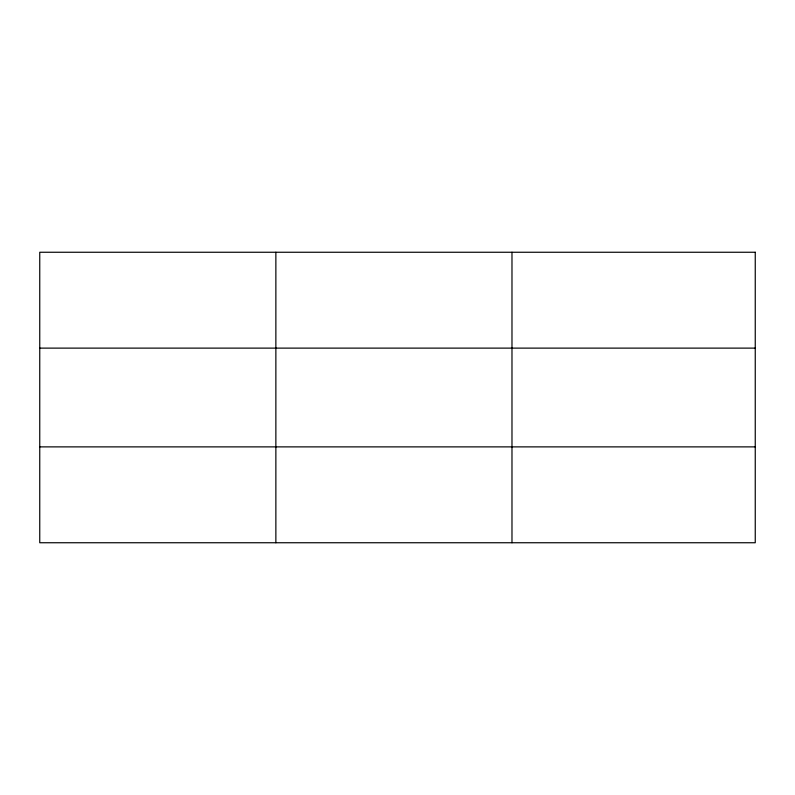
<?xml version="1.0" encoding="UTF-8"?>
<svg xmlns="http://www.w3.org/2000/svg" width="795" height="795" viewBox="0 0 795 795"><rect width="100%" height="100%" fill="white"/><g stroke="black" fill="none" stroke-linecap="round" stroke-linejoin="round"><path stroke-width="1.19" d="M275.865 252.254L275.865 542.746M511.98 252.254L511.98 542.746M39.75 348.121L755.25 348.121M39.75 446.879L755.25 446.879M755.25 252.254L755.25 542.746L39.75 542.746L39.75 252.254L755.25 252.254"/></g></svg>
